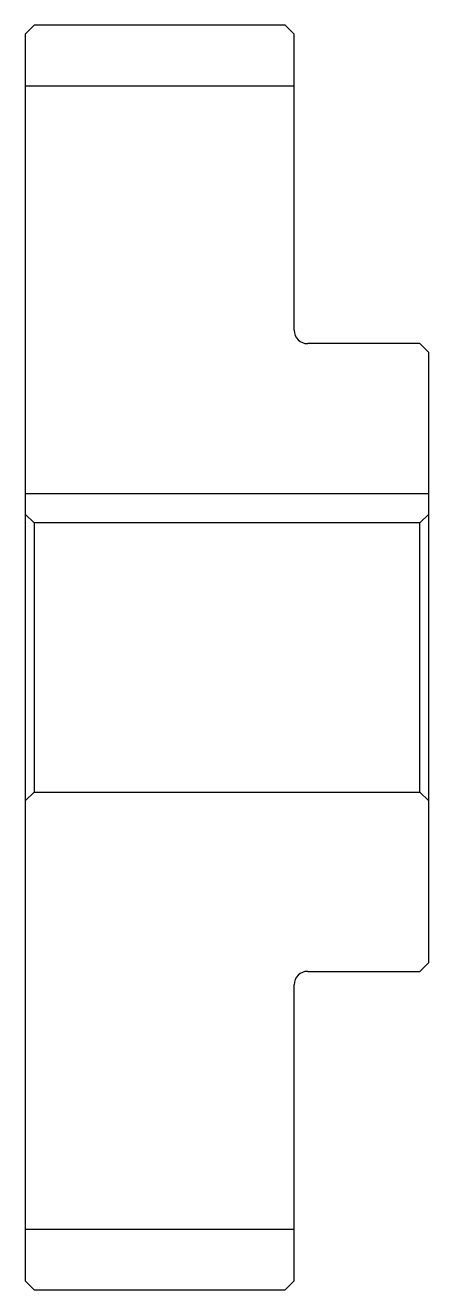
# Model space of a CAD drawing. Header units: metres. Extents: x 202 to 492, y 133 to 274.
# Drawn here: x 202.5 to 247.5, y 133.2 to 274.2 of the extents above; entities outside this region: 2.
import ezdxf

# ---------------------------------------------------------------- set-up
doc = ezdxf.new("R2010")
doc.units = ezdxf.units.M

msp = doc.modelspace()

# ---------------------------------------------------------------- linework, layer by layer
at = {"color": 4}
for p, q in [((202.5, 267.5), (232.5, 267.5)), ((202.5, 222.050003), (247.5, 222.050003)), ((203.5, 218.75), (203.5, 188.75)), ((246.5, 218.75), (247.5, 219.75)), ((246.5, 188.75), (247.5, 187.75)), ((202.5, 140), (232.5, 140))]:
    msp.add_line(p, q, dxfattribs=at)
for points in [[(232.5, 240.25), (232.5, 273.25), (231.5, 274.25), (203.5, 274.25), (202.5, 273.25), (202.5, 187.75)], [(234, 168.75), (246.5, 168.75), (247.5, 169.75), (247.5, 237.75), (246.5, 238.75), (234, 238.75)], [(481.5, 218.206833), (481.5, 222.050003), (473.5, 222.050003), (473.5, 218.206833)], [(202.5, 187.75), (203.5, 188.75), (246.5, 188.75), (246.5, 218.75), (203.5, 218.75), (202.5, 219.75)], [(202.5, 187.75), (202.5, 134.25), (203.5, 133.25), (231.5, 133.25), (232.5, 134.25), (232.5, 167.25)]]:
    msp.add_lwpolyline(points, dxfattribs=at)
for centre, radius, start, end in [((234, 240.25), 1.5, 180, 270), ((477.5, 203.75), 15, 105.46601032, 74.53398968), ((234, 167.25), 1.5, 90, 180)]:
    msp.add_arc(centre, radius, start, end, dxfattribs=at)

doc.saveas('drawing.dxf')
